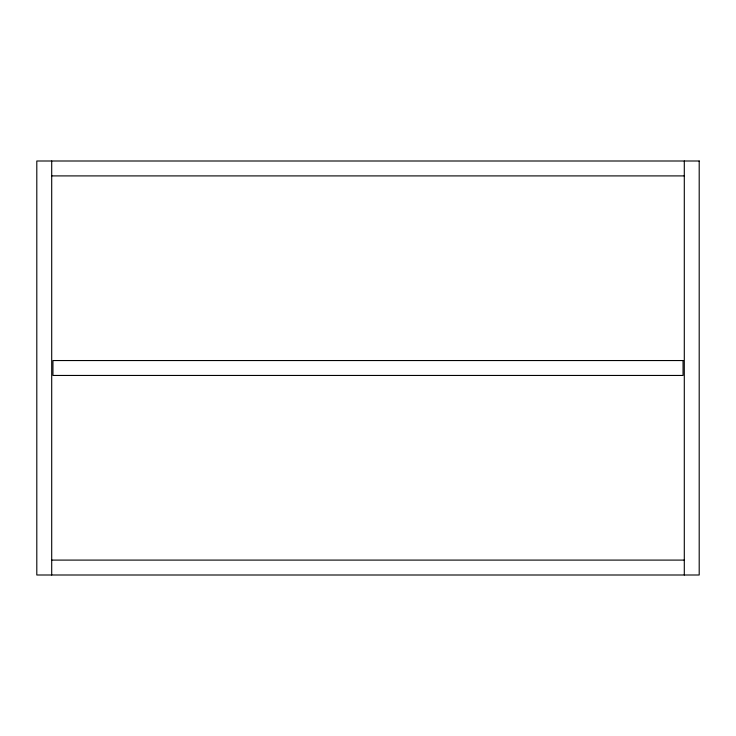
<?xml version="1.0" encoding="UTF-8"?>
<svg xmlns="http://www.w3.org/2000/svg" width="736" height="736" viewBox="0 0 736 736"><rect width="100%" height="100%" fill="white"/><g stroke="black" fill="none" stroke-linecap="round" stroke-linejoin="round"><path stroke-width="1.1" d="M51.649 175.904L684.351 175.904M51.649 560.096L684.351 560.096M684.296 161L684.296 575M51.704 161L51.704 575M699.2 161L36.8 161L36.8 575L699.2 575L699.2 161M683.054 360.548L52.946 360.548L52.946 375.452L683.054 375.452L683.054 360.548"/></g></svg>
